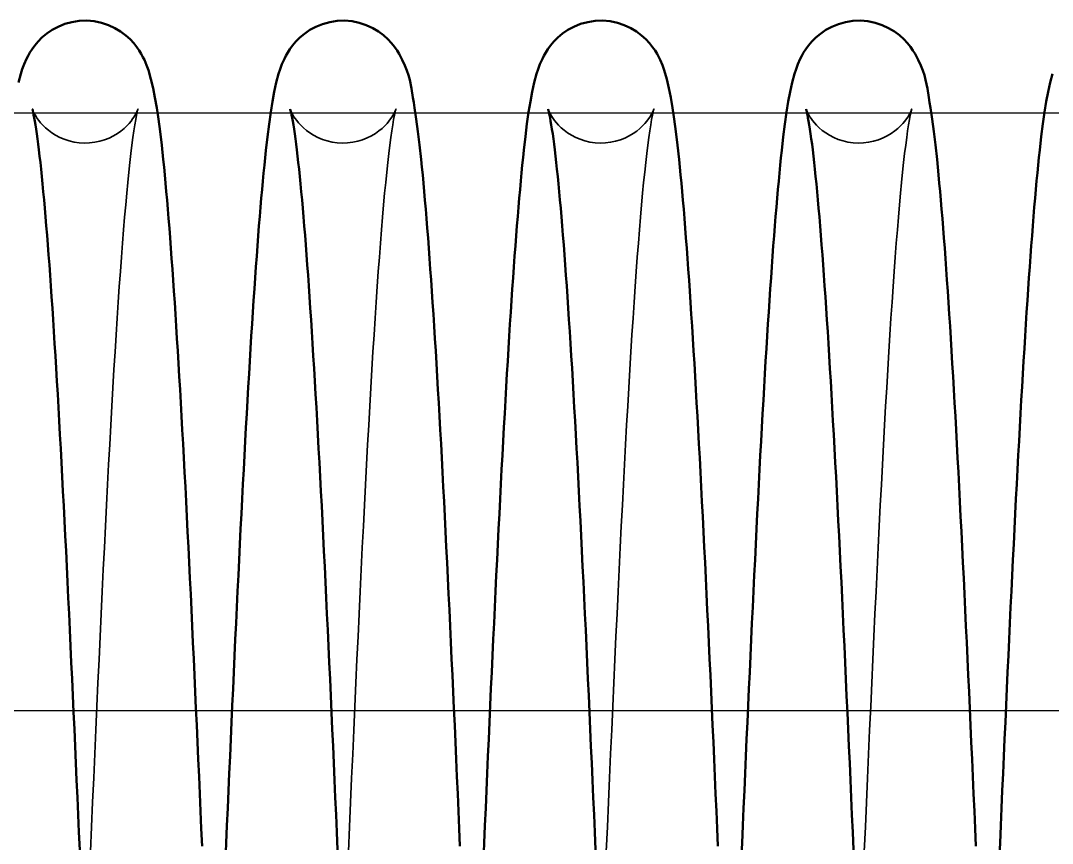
# Model space of a CAD drawing. Header units: millimetres. Extents: x 1448 to 104164, y -19509 to -89.
# Drawn here: x 81208.6 to 81277.7, y -3001.5 to -2946.5 of the extents above; entities that cross this region are included whole.
import ezdxf

# ---------------------------------------------------------------- set-up
doc = ezdxf.new("R2010")
doc.units = ezdxf.units.MM
doc.header["$LTSCALE"] = 60
doc.header["$MEASUREMENT"] = 0
doc.layers.get('0').update_dxf_attribs({"linetype": 'CONTINUOUS'})
doc.layers.add('가려진 것(ISO)', color=7, linetype='CONTINUOUS', lineweight=35)
doc.layers.add('가시적인 것(ISO)', color=7, linetype='CONTINUOUS', lineweight=50)

# ---------------------------------------------------------------- blocks, each defined once
blk = doc.blocks.new('토션스프링1')
at = {"layer": '가려진 것(ISO)', "flags": 128}
for points in [[(21462744.55, -50955408.884), (21462744.556, -50955408.9), (21462744.575, -50955408.952), (21462744.615, -50955409.045), (21462744.686, -50955409.189), (21462744.737, -50955409.282), (21462744.802, -50955409.391), (21462744.883, -50955409.514), (21462744.984, -50955409.652), (21462745.106, -50955409.803), (21462745.254, -50955409.966), (21462745.427, -50955410.136), (21462745.629, -50955410.308), (21462745.859, -50955410.477), (21462746.116, -50955410.638), (21462746.397, -50955410.785), (21462746.697, -50955410.912), (21462747.017, -50955411.016), (21462747.35, -50955411.094), (21462747.693, -50955411.144), (21462748.04, -50955411.164), (21462748.388, -50955411.153), (21462748.733, -50955411.111), (21462749.07, -50955411.041), (21462749.394, -50955410.945), (21462749.7, -50955410.824), (21462749.987, -50955410.682), (21462750.251, -50955410.525), (21462750.489, -50955410.357), (21462750.699, -50955410.186), (21462750.88, -50955410.015), (21462751.035, -50955409.85), (21462751.165, -50955409.693), (21462751.272, -50955409.551), (21462751.358, -50955409.424), (21462751.427, -50955409.312), (21462751.482, -50955409.214), (21462751.558, -50955409.063), (21462751.603, -50955408.962), (21462751.624, -50955408.905), (21462751.631, -50955408.885), (21462751.628, -50955408.895), (21462751.618, -50955408.931), (21462751.602, -50955408.992), (21462751.582, -50955409.075), (21462751.533, -50955409.298), (21462751.479, -50955409.585), (21462751.419, -50955409.934), (21462751.356, -50955410.339), (21462751.29, -50955410.797), (21462751.223, -50955411.304), (21462751.155, -50955411.858), (21462751.087, -50955412.458), (21462751.018, -50955413.103), (21462750.948, -50955413.793), (21462750.878, -50955414.525), (21462750.808, -50955415.3), (21462750.737, -50955416.115), (21462750.666, -50955416.97), (21462750.595, -50955417.864), (21462750.524, -50955418.794), (21462750.453, -50955419.76), (21462750.382, -50955420.765), (21462750.311, -50955421.807), (21462750.24, -50955422.886), (21462750.168, -50955424), (21462750.097, -50955425.148), (21462750.025, -50955426.329), (21462749.954, -50955427.541), (21462749.882, -50955428.783), (21462749.81, -50955430.054), (21462749.739, -50955431.352), (21462749.668, -50955432.676), (21462749.596, -50955434.027), (21462749.525, -50955435.405), (21462749.453, -50955436.812), (21462749.381, -50955438.244), (21462749.31, -50955439.701), (21462749.238, -50955441.181), (21462749.166, -50955442.682), (21462749.094, -50955444.203), (21462749.023, -50955445.743), (21462748.951, -50955447.299), (21462748.879, -50955448.871), (21462748.808, -50955450.456), (21462748.736, -50955452.054), (21462748.665, -50955453.666), (21462748.593, -50955455.294), (21462748.522, -50955456.936), (21462748.45, -50955458.59)], [(21462761.826, -50955408.884), (21462761.831, -50955408.9), (21462761.851, -50955408.952), (21462761.891, -50955409.046), (21462761.961, -50955409.194), (21462762.012, -50955409.288), (21462762.078, -50955409.397), (21462762.161, -50955409.52), (21462762.263, -50955409.657), (21462762.386, -50955409.808), (21462762.534, -50955409.971), (21462762.709, -50955410.141), (21462762.911, -50955410.313), (21462763.142, -50955410.482), (21462763.399, -50955410.642), (21462763.681, -50955410.789), (21462763.982, -50955410.916), (21462764.301, -50955411.019), (21462764.635, -50955411.096), (21462764.978, -50955411.145), (21462765.326, -50955411.164), (21462765.673, -50955411.152), (21462766.018, -50955411.11), (21462766.354, -50955411.039), (21462766.678, -50955410.942), (21462766.984, -50955410.821), (21462767.27, -50955410.678), (21462767.533, -50955410.52), (21462767.771, -50955410.353), (21462767.98, -50955410.181), (21462768.161, -50955410.01), (21462768.315, -50955409.845), (21462768.444, -50955409.69), (21462768.55, -50955409.547), (21462768.636, -50955409.42), (21462768.705, -50955409.309), (21462768.759, -50955409.212), (21462768.834, -50955409.061), (21462768.878, -50955408.961), (21462768.9, -50955408.905), (21462768.907, -50955408.885), (21462768.904, -50955408.895), (21462768.894, -50955408.932), (21462768.878, -50955408.993), (21462768.858, -50955409.076), (21462768.809, -50955409.3), (21462768.754, -50955409.588), (21462768.694, -50955409.936), (21462768.632, -50955410.341), (21462768.566, -50955410.799), (21462768.499, -50955411.307), (21462768.431, -50955411.862), (21462768.362, -50955412.461), (21462768.293, -50955413.106), (21462768.224, -50955413.796), (21462768.154, -50955414.528), (21462768.083, -50955415.303), (21462768.013, -50955416.119), (21462767.942, -50955416.975), (21462767.871, -50955417.869), (21462767.8, -50955418.8), (21462767.729, -50955419.768), (21462767.658, -50955420.771), (21462767.587, -50955421.812), (21462767.515, -50955422.889), (21462767.444, -50955424.003), (21462767.372, -50955425.15), (21462767.301, -50955426.331), (21462767.229, -50955427.544), (21462767.158, -50955428.786), (21462767.086, -50955430.058), (21462767.014, -50955431.358), (21462766.943, -50955432.685), (21462766.871, -50955434.036), (21462766.8, -50955435.413), (21462766.729, -50955436.816), (21462766.657, -50955438.247), (21462766.585, -50955439.702), (21462766.514, -50955441.182), (21462766.442, -50955442.683), (21462766.37, -50955444.204), (21462766.298, -50955445.745), (21462766.227, -50955447.302), (21462766.155, -50955448.876), (21462766.083, -50955450.463), (21462766.012, -50955452.064), (21462765.94, -50955453.675), (21462765.869, -50955455.3), (21462765.797, -50955456.939), (21462765.725, -50955458.591)], [(21462779.102, -50955408.884), (21462779.107, -50955408.9), (21462779.127, -50955408.952), (21462779.167, -50955409.045), (21462779.238, -50955409.189), (21462779.289, -50955409.282), (21462779.354, -50955409.391), (21462779.435, -50955409.514), (21462779.535, -50955409.652), (21462779.658, -50955409.803), (21462779.805, -50955409.966), (21462779.979, -50955410.136), (21462780.18, -50955410.308), (21462780.411, -50955410.477), (21462780.668, -50955410.638), (21462780.948, -50955410.785), (21462781.249, -50955410.912), (21462781.568, -50955411.016), (21462781.902, -50955411.094), (21462782.244, -50955411.144), (21462782.592, -50955411.164), (21462782.939, -50955411.153), (21462783.284, -50955411.111), (21462783.621, -50955411.041), (21462783.945, -50955410.945), (21462784.251, -50955410.824), (21462784.538, -50955410.682), (21462784.802, -50955410.525), (21462785.041, -50955410.357), (21462785.25, -50955410.186), (21462785.432, -50955410.015), (21462785.587, -50955409.85), (21462785.717, -50955409.693), (21462785.823, -50955409.551), (21462785.909, -50955409.424), (21462785.979, -50955409.312), (21462786.034, -50955409.214), (21462786.11, -50955409.063), (21462786.154, -50955408.962), (21462786.176, -50955408.905), (21462786.183, -50955408.885), (21462786.18, -50955408.895), (21462786.17, -50955408.931), (21462786.154, -50955408.992), (21462786.134, -50955409.075), (21462786.085, -50955409.298), (21462786.03, -50955409.585), (21462785.971, -50955409.934), (21462785.908, -50955410.339), (21462785.842, -50955410.797), (21462785.775, -50955411.304), (21462785.707, -50955411.858), (21462785.638, -50955412.458), (21462785.569, -50955413.103), (21462785.5, -50955413.793), (21462785.43, -50955414.525), (21462785.359, -50955415.3), (21462785.289, -50955416.115), (21462785.218, -50955416.97), (21462785.147, -50955417.864), (21462785.076, -50955418.794), (21462785.005, -50955419.76), (21462784.934, -50955420.765), (21462784.863, -50955421.807), (21462784.791, -50955422.886), (21462784.72, -50955424), (21462784.648, -50955425.148), (21462784.577, -50955426.329), (21462784.505, -50955427.541), (21462784.434, -50955428.783), (21462784.362, -50955430.054), (21462784.29, -50955431.352), (21462784.219, -50955432.676), (21462784.148, -50955434.027), (21462784.076, -50955435.405), (21462784.005, -50955436.812), (21462783.933, -50955438.244), (21462783.861, -50955439.701), (21462783.789, -50955441.181), (21462783.718, -50955442.682), (21462783.646, -50955444.203), (21462783.574, -50955445.743), (21462783.502, -50955447.299), (21462783.431, -50955448.871), (21462783.359, -50955450.456), (21462783.288, -50955452.054), (21462783.216, -50955453.666), (21462783.145, -50955455.294), (21462783.073, -50955456.936), (21462783.001, -50955458.59)], [(21462796.378, -50955408.884), (21462796.383, -50955408.9), (21462796.403, -50955408.952), (21462796.442, -50955409.046), (21462796.512, -50955409.194), (21462796.564, -50955409.288), (21462796.63, -50955409.397), (21462796.713, -50955409.52), (21462796.814, -50955409.657), (21462796.937, -50955409.808), (21462797.086, -50955409.971), (21462797.26, -50955410.141), (21462797.462, -50955410.313), (21462797.693, -50955410.482), (21462797.951, -50955410.642), (21462798.232, -50955410.789), (21462798.534, -50955410.916), (21462798.853, -50955411.019), (21462799.187, -50955411.096), (21462799.53, -50955411.145), (21462799.877, -50955411.164), (21462800.225, -50955411.152), (21462800.569, -50955411.11), (21462800.906, -50955411.039), (21462801.23, -50955410.942), (21462801.536, -50955410.821), (21462801.821, -50955410.678), (21462802.084, -50955410.52), (21462802.322, -50955410.353), (21462802.532, -50955410.181), (21462802.712, -50955410.01), (21462802.866, -50955409.845), (21462802.995, -50955409.69), (21462803.102, -50955409.547), (21462803.187, -50955409.42), (21462803.256, -50955409.309), (21462803.311, -50955409.212), (21462803.386, -50955409.061), (21462803.429, -50955408.961), (21462803.451, -50955408.905), (21462803.458, -50955408.885), (21462803.455, -50955408.895), (21462803.446, -50955408.932), (21462803.43, -50955408.993), (21462803.41, -50955409.076), (21462803.36, -50955409.3), (21462803.305, -50955409.588), (21462803.246, -50955409.936), (21462803.183, -50955410.341), (21462803.117, -50955410.799), (21462803.05, -50955411.307), (21462802.982, -50955411.862), (21462802.914, -50955412.461), (21462802.845, -50955413.106), (21462802.775, -50955413.796), (21462802.705, -50955414.528), (21462802.635, -50955415.303), (21462802.564, -50955416.119), (21462802.493, -50955416.975), (21462802.422, -50955417.869), (21462802.351, -50955418.8), (21462802.28, -50955419.768), (21462802.209, -50955420.771), (21462802.138, -50955421.812), (21462802.067, -50955422.889), (21462801.995, -50955424.003), (21462801.924, -50955425.15), (21462801.852, -50955426.331), (21462801.781, -50955427.544), (21462801.709, -50955428.786), (21462801.637, -50955430.058), (21462801.566, -50955431.358), (21462801.494, -50955432.685), (21462801.423, -50955434.036), (21462801.352, -50955435.413), (21462801.28, -50955436.816), (21462801.209, -50955438.247), (21462801.137, -50955439.702), (21462801.065, -50955441.182), (21462800.993, -50955442.683), (21462800.922, -50955444.204), (21462800.85, -50955445.745), (21462800.778, -50955447.302), (21462800.706, -50955448.876), (21462800.635, -50955450.463), (21462800.563, -50955452.064), (21462800.492, -50955453.675), (21462800.42, -50955455.3), (21462800.349, -50955456.939), (21462800.277, -50955458.591)]]:
    blk.add_lwpolyline(points, dxfattribs=at)
at = {"layer": '가시적인 것(ISO)', "flags": 128}
for points in [[(21462743.619, -50955407.113), (21462743.778, -50955406.518), (21462743.879, -50955406.209), (21462744.003, -50955405.88), (21462744.163, -50955405.518), (21462744.266, -50955405.318), (21462744.389, -50955405.104), (21462744.537, -50955404.872), (21462744.718, -50955404.625), (21462744.938, -50955404.367), (21462745.203, -50955404.101), (21462745.518, -50955403.837), (21462745.878, -50955403.59), (21462746.284, -50955403.371), (21462746.729, -50955403.191), (21462747.204, -50955403.059), (21462747.697, -50955402.983), (21462748.201, -50955402.967), (21462748.702, -50955403.009), (21462749.188, -50955403.11), (21462749.65, -50955403.264), (21462750.08, -50955403.464), (21462750.468, -50955403.696), (21462750.808, -50955403.951), (21462751.1, -50955404.217), (21462751.344, -50955404.48), (21462751.546, -50955404.734), (21462751.712, -50955404.975), (21462751.849, -50955405.199), (21462751.964, -50955405.407), (21462752.061, -50955405.601), (21462752.213, -50955405.955), (21462752.326, -50955406.277), (21462752.504, -50955406.881), (21462752.646, -50955407.482), (21462752.77, -50955408.115), (21462752.888, -50955408.809), (21462753.002, -50955409.57), (21462753.112, -50955410.398), (21462753.219, -50955411.295), (21462753.324, -50955412.262), (21462753.375, -50955412.772), (21462753.426, -50955413.3), (21462753.478, -50955413.846), (21462753.528, -50955414.411), (21462753.579, -50955414.994), (21462753.63, -50955415.595), (21462753.681, -50955416.215), (21462753.732, -50955416.854), (21462753.783, -50955417.512), (21462753.835, -50955418.189), (21462753.886, -50955418.885), (21462753.937, -50955419.599), (21462753.988, -50955420.331), (21462754.04, -50955421.08), (21462754.091, -50955421.846), (21462754.142, -50955422.629), (21462754.193, -50955423.429), (21462754.244, -50955424.244), (21462754.296, -50955425.075), (21462754.347, -50955425.922), (21462754.398, -50955426.783), (21462754.449, -50955427.658), (21462754.499, -50955428.548), (21462754.55, -50955429.452), (21462754.601, -50955430.369), (21462754.652, -50955431.3), (21462754.703, -50955432.245), (21462754.753, -50955433.206), (21462754.804, -50955434.18), (21462754.855, -50955435.168), (21462754.906, -50955436.169), (21462754.957, -50955437.183), (21462755.008, -50955438.209), (21462755.059, -50955439.246), (21462755.11, -50955440.295), (21462755.161, -50955441.354), (21462755.212, -50955442.423), (21462755.263, -50955443.501), (21462755.314, -50955444.588), (21462755.365, -50955445.684), (21462755.416, -50955446.787), (21462755.466, -50955447.898), (21462755.517, -50955449.016), (21462755.568, -50955450.141), (21462755.619, -50955451.276), (21462755.669, -50955452.419), (21462755.72, -50955453.569), (21462755.771, -50955454.727), (21462755.822, -50955455.892), (21462755.873, -50955457.062), (21462755.924, -50955458.238)], [(21462757.491, -50955459.203), (21462757.542, -50955458.023), (21462757.593, -50955456.848), (21462757.644, -50955455.679), (21462757.695, -50955454.516), (21462757.746, -50955453.36), (21462757.797, -50955452.211), (21462757.848, -50955451.07), (21462757.898, -50955449.938), (21462757.949, -50955448.814), (21462758, -50955447.697), (21462758.051, -50955446.586), (21462758.102, -50955445.484), (21462758.152, -50955444.389), (21462758.203, -50955443.303), (21462758.254, -50955442.226), (21462758.305, -50955441.159), (21462758.356, -50955440.101), (21462758.407, -50955439.055), (21462758.458, -50955438.019), (21462758.509, -50955436.995), (21462758.56, -50955435.984), (21462758.611, -50955434.985), (21462758.662, -50955433.999), (21462758.713, -50955433.028), (21462758.764, -50955432.07), (21462758.815, -50955431.127), (21462758.865, -50955430.199), (21462758.916, -50955429.285), (21462758.967, -50955428.383), (21462759.018, -50955427.496), (21462759.069, -50955426.622), (21462759.12, -50955425.763), (21462759.171, -50955424.919), (21462759.223, -50955424.09), (21462759.274, -50955423.276), (21462759.325, -50955422.478), (21462759.376, -50955421.697), (21462759.428, -50955420.932), (21462759.479, -50955420.184), (21462759.531, -50955419.453), (21462759.582, -50955418.74), (21462759.633, -50955418.045), (21462759.685, -50955417.368), (21462759.736, -50955416.71), (21462759.788, -50955416.07), (21462759.839, -50955415.451), (21462759.891, -50955414.851), (21462759.942, -50955414.27), (21462759.994, -50955413.71), (21462760.045, -50955413.169), (21462760.096, -50955412.646), (21462760.147, -50955412.143), (21462760.198, -50955411.657), (21462760.303, -50955410.739), (21462760.41, -50955409.889), (21462760.522, -50955409.105), (21462760.638, -50955408.385), (21462760.761, -50955407.725), (21462760.893, -50955407.116), (21462761.053, -50955406.52), (21462761.155, -50955406.21), (21462761.278, -50955405.882), (21462761.438, -50955405.52), (21462761.54, -50955405.321), (21462761.663, -50955405.107), (21462761.811, -50955404.875), (21462761.992, -50955404.629), (21462762.211, -50955404.37), (21462762.476, -50955404.104), (21462762.789, -50955403.84), (21462763.149, -50955403.593), (21462763.554, -50955403.374), (21462764, -50955403.193), (21462764.474, -50955403.06), (21462764.967, -50955402.984), (21462765.47, -50955402.967), (21462765.971, -50955403.008), (21462766.457, -50955403.108), (21462766.921, -50955403.262), (21462767.351, -50955403.461), (21462767.739, -50955403.693), (21462768.079, -50955403.948), (21462768.372, -50955404.213), (21462768.617, -50955404.476), (21462768.82, -50955404.73), (21462768.987, -50955404.971), (21462769.124, -50955405.197), (21462769.337, -50955405.602), (21462769.507, -50955405.97), (21462769.643, -50955406.308), (21462769.75, -50955406.624), (21462769.835, -50955406.926), (21462769.956, -50955407.512), (21462770.052, -50955408.121), (21462770.105, -50955408.451), (21462770.162, -50955408.803), (21462770.275, -50955409.56), (21462770.385, -50955410.387), (21462770.492, -50955411.286), (21462770.598, -50955412.256), (21462770.65, -50955412.768), (21462770.701, -50955413.298), (21462770.753, -50955413.846), (21462770.804, -50955414.412), (21462770.855, -50955414.996), (21462770.906, -50955415.598), (21462770.957, -50955416.218), (21462771.008, -50955416.856), (21462771.059, -50955417.513), (21462771.11, -50955418.189), (21462771.162, -50955418.883), (21462771.213, -50955419.596), (21462771.264, -50955420.327), (21462771.315, -50955421.075), (21462771.366, -50955421.841), (21462771.418, -50955422.624), (21462771.469, -50955423.424), (21462771.52, -50955424.24), (21462771.571, -50955425.071), (21462771.622, -50955425.918), (21462771.673, -50955426.781), (21462771.724, -50955427.657), (21462771.775, -50955428.548), (21462771.826, -50955429.453), (21462771.877, -50955430.371), (21462771.928, -50955431.303), (21462771.978, -50955432.247), (21462772.029, -50955433.205), (21462772.08, -50955434.178), (21462772.131, -50955435.165), (21462772.182, -50955436.165), (21462772.233, -50955437.178), (21462772.284, -50955438.204), (21462772.335, -50955439.241), (21462772.386, -50955440.289), (21462772.437, -50955441.348), (21462772.488, -50955442.418), (21462772.539, -50955443.497), (21462772.59, -50955444.585), (21462772.641, -50955445.682), (21462772.691, -50955446.787), (21462772.742, -50955447.9), (21462772.793, -50955449.019), (21462772.844, -50955450.145), (21462772.894, -50955451.278), (21462772.945, -50955452.419), (21462772.996, -50955453.568), (21462773.047, -50955454.724), (21462773.098, -50955455.887), (21462773.149, -50955457.057), (21462773.2, -50955458.232)], [(21462774.767, -50955459.204), (21462774.818, -50955458.024), (21462774.869, -50955456.849), (21462774.92, -50955455.679), (21462774.971, -50955454.515), (21462775.022, -50955453.358), (21462775.073, -50955452.207), (21462775.124, -50955451.064), (21462775.175, -50955449.929), (21462775.225, -50955448.803), (21462775.276, -50955447.687), (21462775.327, -50955446.579), (21462775.378, -50955445.478), (21462775.428, -50955444.386), (21462775.479, -50955443.301), (21462775.53, -50955442.225), (21462775.581, -50955441.159), (21462775.632, -50955440.103), (21462775.683, -50955439.056), (21462775.734, -50955438.021), (21462775.785, -50955436.997), (21462775.836, -50955435.985), (21462775.887, -50955434.985), (21462775.938, -50955433.999), (21462775.989, -50955433.025), (21462776.04, -50955432.066), (21462776.091, -50955431.121), (21462776.142, -50955430.191), (21462776.192, -50955429.276), (21462776.243, -50955428.376), (21462776.294, -50955427.49), (21462776.345, -50955426.619), (21462776.396, -50955425.761), (21462776.447, -50955424.919), (21462776.498, -50955424.091), (21462776.549, -50955423.279), (21462776.6, -50955422.482), (21462776.652, -50955421.701), (21462776.703, -50955420.937), (21462776.755, -50955420.189), (21462776.806, -50955419.459), (21462776.858, -50955418.745), (21462776.909, -50955418.049), (21462776.961, -50955417.371), (21462777.012, -50955416.712), (21462777.064, -50955416.071), (21462777.116, -50955415.448), (21462777.167, -50955414.845), (21462777.219, -50955414.262), (21462777.271, -50955413.698), (21462777.323, -50955413.155), (21462777.374, -50955412.632), (21462777.425, -50955412.128), (21462777.477, -50955411.643), (21462777.58, -50955410.729), (21462777.686, -50955409.885), (21462777.796, -50955409.105), (21462777.913, -50955408.387), (21462778.037, -50955407.724), (21462778.17, -50955407.113), (21462778.329, -50955406.518), (21462778.431, -50955406.209), (21462778.554, -50955405.88), (21462778.715, -50955405.518), (21462778.817, -50955405.318), (21462778.94, -50955405.104), (21462779.089, -50955404.872), (21462779.27, -50955404.625), (21462779.49, -50955404.367), (21462779.755, -50955404.101), (21462780.069, -50955403.837), (21462780.43, -50955403.59), (21462780.835, -50955403.371), (21462781.281, -50955403.191), (21462781.756, -50955403.059), (21462782.249, -50955402.983), (21462782.752, -50955402.967), (21462783.253, -50955403.009), (21462783.739, -50955403.11), (21462784.202, -50955403.264), (21462784.632, -50955403.464), (21462785.02, -50955403.696), (21462785.359, -50955403.951), (21462785.651, -50955404.217), (21462785.895, -50955404.48), (21462786.098, -50955404.734), (21462786.264, -50955404.975), (21462786.4, -50955405.199), (21462786.515, -50955405.407), (21462786.613, -50955405.601), (21462786.764, -50955405.955), (21462786.878, -50955406.277), (21462787.056, -50955406.881), (21462787.198, -50955407.482), (21462787.322, -50955408.115), (21462787.44, -50955408.809), (21462787.554, -50955409.57), (21462787.664, -50955410.398), (21462787.77, -50955411.295), (21462787.875, -50955412.262), (21462787.927, -50955412.772), (21462787.978, -50955413.3), (21462788.029, -50955413.846), (21462788.08, -50955414.411), (21462788.131, -50955414.994), (21462788.182, -50955415.595), (21462788.233, -50955416.215), (21462788.284, -50955416.854), (21462788.335, -50955417.512), (21462788.386, -50955418.189), (21462788.437, -50955418.885), (21462788.489, -50955419.599), (21462788.54, -50955420.331), (21462788.591, -50955421.08), (21462788.642, -50955421.846), (21462788.694, -50955422.629), (21462788.745, -50955423.429), (21462788.796, -50955424.244), (21462788.847, -50955425.075), (21462788.898, -50955425.922), (21462788.949, -50955426.783), (21462789, -50955427.658), (21462789.051, -50955428.548), (21462789.102, -50955429.452), (21462789.153, -50955430.369), (21462789.203, -50955431.3), (21462789.254, -50955432.245), (21462789.305, -50955433.206), (21462789.356, -50955434.18), (21462789.407, -50955435.168), (21462789.458, -50955436.169), (21462789.509, -50955437.183), (21462789.56, -50955438.209), (21462789.611, -50955439.246), (21462789.662, -50955440.295), (21462789.713, -50955441.354), (21462789.764, -50955442.423), (21462789.815, -50955443.501), (21462789.866, -50955444.588), (21462789.916, -50955445.684), (21462789.967, -50955446.787), (21462790.018, -50955447.898), (21462790.069, -50955449.016), (21462790.119, -50955450.141), (21462790.17, -50955451.276), (21462790.221, -50955452.419), (21462790.272, -50955453.569), (21462790.323, -50955454.727), (21462790.374, -50955455.892), (21462790.425, -50955457.062), (21462790.476, -50955458.238)], [(21462792.043, -50955459.203), (21462792.094, -50955458.023), (21462792.145, -50955456.848), (21462792.196, -50955455.679), (21462792.247, -50955454.516), (21462792.298, -50955453.36), (21462792.348, -50955452.211), (21462792.399, -50955451.07), (21462792.45, -50955449.938), (21462792.501, -50955448.814), (21462792.551, -50955447.697), (21462792.602, -50955446.586), (21462792.653, -50955445.484), (21462792.704, -50955444.389), (21462792.755, -50955443.303), (21462792.806, -50955442.226), (21462792.857, -50955441.159), (21462792.908, -50955440.101), (21462792.959, -50955439.055), (21462793.01, -50955438.019), (21462793.061, -50955436.995), (21462793.112, -50955435.984), (21462793.163, -50955434.985), (21462793.214, -50955433.999), (21462793.265, -50955433.028), (21462793.315, -50955432.07), (21462793.366, -50955431.127), (21462793.417, -50955430.199), (21462793.468, -50955429.285), (21462793.519, -50955428.383), (21462793.57, -50955427.496), (21462793.621, -50955426.622), (21462793.672, -50955425.763), (21462793.723, -50955424.919), (21462793.774, -50955424.09), (21462793.825, -50955423.276), (21462793.877, -50955422.478), (21462793.928, -50955421.697), (21462793.979, -50955420.932), (21462794.031, -50955420.184), (21462794.082, -50955419.453), (21462794.134, -50955418.74), (21462794.185, -50955418.045), (21462794.237, -50955417.368), (21462794.288, -50955416.71), (21462794.339, -50955416.07), (21462794.391, -50955415.451), (21462794.442, -50955414.851), (21462794.494, -50955414.27), (21462794.545, -50955413.71), (21462794.596, -50955413.169), (21462794.647, -50955412.646), (21462794.698, -50955412.143), (21462794.75, -50955411.657), (21462794.854, -50955410.739), (21462794.962, -50955409.889), (21462795.073, -50955409.105), (21462795.19, -50955408.385), (21462795.313, -50955407.725), (21462795.444, -50955407.116), (21462795.605, -50955406.52), (21462795.706, -50955406.21), (21462795.829, -50955405.882), (21462795.989, -50955405.52), (21462796.092, -50955405.321), (21462796.214, -50955405.107), (21462796.362, -50955404.875), (21462796.543, -50955404.629), (21462796.762, -50955404.37), (21462797.027, -50955404.104), (21462797.341, -50955403.84), (21462797.7, -50955403.593), (21462798.106, -50955403.374), (21462798.551, -50955403.193), (21462799.025, -50955403.06), (21462799.518, -50955402.984), (21462800.022, -50955402.967), (21462800.523, -50955403.008), (21462801.009, -50955403.108), (21462801.472, -50955403.262), (21462801.903, -50955403.461), (21462802.291, -50955403.693), (21462802.631, -50955403.948), (21462802.923, -50955404.213), (21462803.168, -50955404.476), (21462803.371, -50955404.73), (21462803.538, -50955404.971), (21462803.676, -50955405.197), (21462803.888, -50955405.602), (21462804.059, -50955405.97), (21462804.195, -50955406.308), (21462804.302, -50955406.624), (21462804.386, -50955406.926), (21462804.508, -50955407.512), (21462804.604, -50955408.121), (21462804.656, -50955408.451), (21462804.714, -50955408.803), (21462804.827, -50955409.56), (21462804.936, -50955410.387), (21462805.044, -50955411.286), (21462805.149, -50955412.256), (21462805.201, -50955412.768), (21462805.253, -50955413.298), (21462805.304, -50955413.846), (21462805.356, -50955414.412), (21462805.407, -50955414.996), (21462805.458, -50955415.598), (21462805.509, -50955416.218), (21462805.56, -50955416.856), (21462805.611, -50955417.513), (21462805.662, -50955418.189), (21462805.713, -50955418.883), (21462805.764, -50955419.596), (21462805.816, -50955420.327), (21462805.867, -50955421.075), (21462805.918, -50955421.841), (21462805.969, -50955422.624), (21462806.02, -50955423.424), (21462806.071, -50955424.24), (21462806.122, -50955425.071), (21462806.174, -50955425.918), (21462806.225, -50955426.781), (21462806.276, -50955427.657), (21462806.327, -50955428.548), (21462806.378, -50955429.453), (21462806.428, -50955430.371), (21462806.479, -50955431.303), (21462806.53, -50955432.247), (21462806.581, -50955433.205), (21462806.632, -50955434.178), (21462806.682, -50955435.165), (21462806.733, -50955436.165), (21462806.784, -50955437.178), (21462806.835, -50955438.204), (21462806.886, -50955439.241), (21462806.937, -50955440.289), (21462806.988, -50955441.348), (21462807.039, -50955442.418), (21462807.09, -50955443.497), (21462807.141, -50955444.585), (21462807.192, -50955445.682), (21462807.243, -50955446.787), (21462807.294, -50955447.9), (21462807.345, -50955449.019), (21462807.395, -50955450.145), (21462807.446, -50955451.278), (21462807.497, -50955452.419), (21462807.547, -50955453.568), (21462807.598, -50955454.724), (21462807.649, -50955455.887), (21462807.7, -50955457.057), (21462807.751, -50955458.232)], [(21462809.319, -50955459.204), (21462809.37, -50955458.024), (21462809.421, -50955456.849), (21462809.472, -50955455.679), (21462809.523, -50955454.515), (21462809.573, -50955453.358), (21462809.624, -50955452.207), (21462809.675, -50955451.064), (21462809.726, -50955449.929), (21462809.777, -50955448.803), (21462809.827, -50955447.687), (21462809.878, -50955446.579), (21462809.929, -50955445.478), (21462809.98, -50955444.386), (21462810.031, -50955443.301), (21462810.082, -50955442.225), (21462810.133, -50955441.159), (21462810.183, -50955440.103), (21462810.235, -50955439.056), (21462810.285, -50955438.021), (21462810.337, -50955436.997), (21462810.388, -50955435.985), (21462810.439, -50955434.985), (21462810.49, -50955433.999), (21462810.541, -50955433.025), (21462810.591, -50955432.066), (21462810.642, -50955431.121), (21462810.693, -50955430.191), (21462810.744, -50955429.276), (21462810.795, -50955428.376), (21462810.846, -50955427.49), (21462810.896, -50955426.619), (21462810.947, -50955425.761), (21462810.998, -50955424.919), (21462811.05, -50955424.091), (21462811.101, -50955423.279), (21462811.152, -50955422.482), (21462811.203, -50955421.701), (21462811.255, -50955420.937), (21462811.306, -50955420.189), (21462811.357, -50955419.459), (21462811.409, -50955418.745), (21462811.46, -50955418.049), (21462811.512, -50955417.371), (21462811.564, -50955416.712), (21462811.615, -50955416.071), (21462811.667, -50955415.448), (21462811.719, -50955414.845), (21462811.771, -50955414.262), (21462811.822, -50955413.698), (21462811.874, -50955413.155), (21462811.926, -50955412.632), (21462811.977, -50955412.128), (21462812.028, -50955411.643), (21462812.132, -50955410.729), (21462812.238, -50955409.885), (21462812.348, -50955409.105), (21462812.464, -50955408.387), (21462812.588, -50955407.724), (21462812.722, -50955407.113), (21462812.881, -50955406.518)], [(21462747.727, -50955458.47), (21462747.676, -50955457.299), (21462747.625, -50955456.133), (21462747.574, -50955454.975), (21462747.524, -50955453.824), (21462747.473, -50955452.677), (21462747.422, -50955451.536), (21462747.371, -50955450.401), (21462747.32, -50955449.272), (21462747.269, -50955448.151), (21462747.218, -50955447.037), (21462747.168, -50955445.931), (21462747.117, -50955444.834), (21462747.066, -50955443.747), (21462747.015, -50955442.669), (21462746.964, -50955441.602), (21462746.913, -50955440.546), (21462746.862, -50955439.502), (21462746.811, -50955438.469), (21462746.76, -50955437.45), (21462746.71, -50955436.444), (21462746.659, -50955435.451), (21462746.608, -50955434.471), (21462746.558, -50955433.503), (21462746.507, -50955432.547), (21462746.456, -50955431.605), (21462746.405, -50955430.675), (21462746.354, -50955429.759), (21462746.304, -50955428.858), (21462746.253, -50955427.971), (21462746.202, -50955427.099), (21462746.151, -50955426.243), (21462746.1, -50955425.403), (21462746.049, -50955424.58), (21462745.999, -50955423.774), (21462745.948, -50955422.985), (21462745.897, -50955422.214), (21462745.847, -50955421.462), (21462745.797, -50955420.729), (21462745.746, -50955420.014), (21462745.696, -50955419.317), (21462745.645, -50955418.638), (21462745.595, -50955417.977), (21462745.544, -50955417.335), (21462745.493, -50955416.711), (21462745.443, -50955416.107), (21462745.393, -50955415.523), (21462745.342, -50955414.96), (21462745.292, -50955414.417), (21462745.242, -50955413.895), (21462745.193, -50955413.396), (21462745.144, -50955412.918), (21462745.095, -50955412.463), (21462745.046, -50955412.032), (21462744.998, -50955411.624), (21462744.95, -50955411.24), (21462744.903, -50955410.88), (21462744.856, -50955410.544), (21462744.809, -50955410.232), (21462744.763, -50955409.947), (21462744.72, -50955409.69), (21462744.679, -50955409.464), (21462744.641, -50955409.271), (21462744.608, -50955409.113), (21462744.58, -50955408.992), (21462744.559, -50955408.913), (21462744.55, -50955408.884)], [(21462765.003, -50955458.479), (21462764.952, -50955457.305), (21462764.901, -50955456.138), (21462764.85, -50955454.977), (21462764.799, -50955453.824), (21462764.749, -50955452.678), (21462764.698, -50955451.539), (21462764.647, -50955450.406), (21462764.596, -50955449.279), (21462764.546, -50955448.159), (21462764.495, -50955447.047), (21462764.444, -50955445.942), (21462764.393, -50955444.846), (21462764.342, -50955443.758), (21462764.291, -50955442.681), (21462764.24, -50955441.613), (21462764.189, -50955440.556), (21462764.138, -50955439.511), (21462764.087, -50955438.477), (21462764.036, -50955437.455), (21462763.986, -50955436.447), (21462763.935, -50955435.452), (21462763.884, -50955434.471), (21462763.834, -50955433.504), (21462763.783, -50955432.55), (21462763.732, -50955431.609), (21462763.681, -50955430.681), (21462763.631, -50955429.766), (21462763.58, -50955428.866), (21462763.529, -50955427.98), (21462763.478, -50955427.108), (21462763.427, -50955426.253), (21462763.376, -50955425.413), (21462763.326, -50955424.589), (21462763.275, -50955423.782), (21462763.224, -50955422.992), (21462763.174, -50955422.22), (21462763.123, -50955421.466), (21462763.072, -50955420.731), (21462763.022, -50955420.015), (21462762.972, -50955419.318), (21462762.921, -50955418.64), (21462762.871, -50955417.98), (21462762.82, -50955417.339), (21462762.77, -50955416.716), (21462762.719, -50955416.112), (21462762.669, -50955415.528), (21462762.618, -50955414.964), (21462762.568, -50955414.421), (21462762.518, -50955413.899), (21462762.468, -50955413.399), (21462762.419, -50955412.92), (21462762.37, -50955412.465), (21462762.321, -50955412.033), (21462762.273, -50955411.624), (21462762.225, -50955411.239), (21462762.178, -50955410.879), (21462762.132, -50955410.544), (21462762.086, -50955410.235), (21462762.041, -50955409.95), (21462761.996, -50955409.692), (21462761.954, -50955409.464), (21462761.915, -50955409.269), (21462761.882, -50955409.11), (21462761.854, -50955408.991), (21462761.834, -50955408.913), (21462761.826, -50955408.884)], [(21462782.278, -50955458.47), (21462782.227, -50955457.299), (21462782.176, -50955456.133), (21462782.126, -50955454.975), (21462782.075, -50955453.824), (21462782.024, -50955452.677), (21462781.974, -50955451.536), (21462781.923, -50955450.401), (21462781.872, -50955449.272), (21462781.821, -50955448.151), (21462781.77, -50955447.037), (21462781.719, -50955445.931), (21462781.668, -50955444.834), (21462781.617, -50955443.747), (21462781.566, -50955442.669), (21462781.515, -50955441.602), (21462781.464, -50955440.546), (21462781.413, -50955439.502), (21462781.363, -50955438.469), (21462781.312, -50955437.45), (21462781.261, -50955436.444), (21462781.211, -50955435.451), (21462781.16, -50955434.471), (21462781.109, -50955433.503), (21462781.059, -50955432.547), (21462781.008, -50955431.605), (21462780.957, -50955430.675), (21462780.906, -50955429.759), (21462780.855, -50955428.858), (21462780.804, -50955427.971), (21462780.753, -50955427.099), (21462780.703, -50955426.243), (21462780.652, -50955425.403), (21462780.601, -50955424.58), (21462780.55, -50955423.774), (21462780.5, -50955422.985), (21462780.449, -50955422.214), (21462780.398, -50955421.462), (21462780.348, -50955420.729), (21462780.298, -50955420.014), (21462780.247, -50955419.317), (21462780.197, -50955418.638), (21462780.146, -50955417.977), (21462780.096, -50955417.335), (21462780.045, -50955416.711), (21462779.994, -50955416.107), (21462779.944, -50955415.523), (21462779.894, -50955414.96), (21462779.844, -50955414.417), (21462779.794, -50955413.895), (21462779.744, -50955413.396), (21462779.695, -50955412.918), (21462779.646, -50955412.463), (21462779.598, -50955412.032), (21462779.549, -50955411.624), (21462779.502, -50955411.24), (21462779.454, -50955410.88), (21462779.407, -50955410.544), (21462779.361, -50955410.232), (21462779.315, -50955409.947), (21462779.271, -50955409.69), (21462779.23, -50955409.464), (21462779.193, -50955409.271), (21462779.159, -50955409.113), (21462779.131, -50955408.992), (21462779.11, -50955408.913), (21462779.102, -50955408.884)], [(21462799.554, -50955458.479), (21462799.503, -50955457.305), (21462799.452, -50955456.138), (21462799.402, -50955454.977), (21462799.351, -50955453.824), (21462799.3, -50955452.678), (21462799.249, -50955451.539), (21462799.199, -50955450.406), (21462799.148, -50955449.279), (21462799.097, -50955448.159), (21462799.046, -50955447.047), (21462798.995, -50955445.942), (21462798.944, -50955444.846), (21462798.893, -50955443.758), (21462798.842, -50955442.681), (21462798.792, -50955441.613), (21462798.741, -50955440.556), (21462798.69, -50955439.511), (21462798.639, -50955438.477), (21462798.588, -50955437.455), (21462798.537, -50955436.447), (21462798.486, -50955435.452), (21462798.436, -50955434.471), (21462798.385, -50955433.504), (21462798.334, -50955432.55), (21462798.284, -50955431.609), (21462798.233, -50955430.681), (21462798.182, -50955429.766), (21462798.131, -50955428.866), (21462798.081, -50955427.98), (21462798.03, -50955427.108), (21462797.979, -50955426.253), (21462797.928, -50955425.413), (21462797.877, -50955424.589), (21462797.826, -50955423.782), (21462797.776, -50955422.992), (21462797.725, -50955422.22), (21462797.674, -50955421.466), (21462797.624, -50955420.731), (21462797.573, -50955420.015), (21462797.523, -50955419.318), (21462797.473, -50955418.64), (21462797.422, -50955417.98), (21462797.372, -50955417.339), (21462797.321, -50955416.716), (21462797.271, -50955416.112), (21462797.22, -50955415.528), (21462797.17, -50955414.964), (21462797.119, -50955414.421), (21462797.069, -50955413.899), (21462797.02, -50955413.399), (21462796.97, -50955412.92), (21462796.921, -50955412.465), (21462796.873, -50955412.033), (21462796.824, -50955411.624), (21462796.777, -50955411.239), (21462796.73, -50955410.879), (21462796.684, -50955410.544), (21462796.638, -50955410.235), (21462796.592, -50955409.95), (21462796.548, -50955409.692), (21462796.505, -50955409.464), (21462796.467, -50955409.269), (21462796.433, -50955409.11), (21462796.406, -50955408.991), (21462796.386, -50955408.913), (21462796.378, -50955408.884)]]:
    blk.add_lwpolyline(points, dxfattribs=at)
blk = doc.blocks.new('토션스프링12345')
blk.add_blockref('토션스프링1', (1400.606, -3974.283))

msp = doc.modelspace()

# ---------------------------------------------------------------- linework, layer by layer
at = {"color": 3}
for p, q in [((79782.442, -2952.641), (85582.442, -2952.641)), ((80987.372, -2952.641), (82025.398, -2952.641)), ((79607.442, -2992.641), (85865.368, -2992.641))]:
    msp.add_line(p, q, dxfattribs=at)

# ---------------------------------------------------------------- block references
msp.add_blockref('토션스프링12345', (-21382935.757, 50956430.79))

doc.saveas('drawing.dxf')
